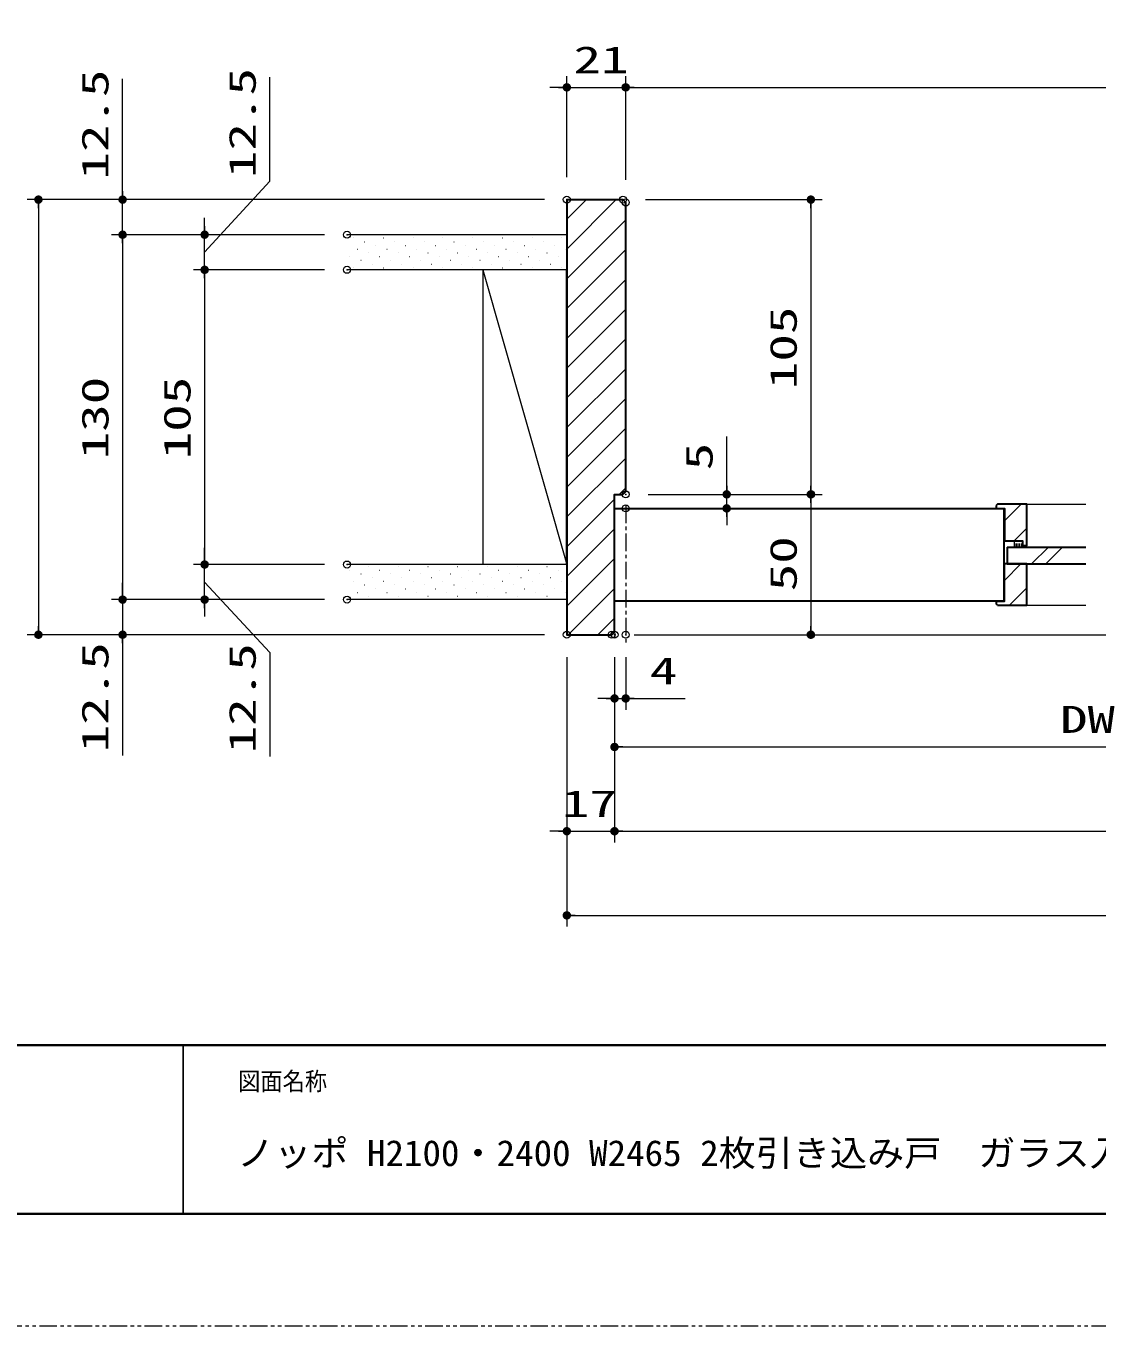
# Model space of a CAD drawing. Units: millimetres, scale not verified. Extents: x -1306 to 1306, y -607 to 607.
# Drawn here: x -949 to -567.2, y -594 to -130.9 of the extents above; entities that cross this region are included whole.
import ezdxf
from ezdxf.enums import TextEntityAlignment as Align

# ---------------------------------------------------------------- set-up
doc = ezdxf.new("R2010")
doc.units = ezdxf.units.MM
doc.header["$LTSCALE"] = 5
doc.header["$PDMODE"] = 32
doc.header["$PDSIZE"] = 2.5
for name, pattern in [('USER1', [2.5, 1.25, -0.25, 0.25, -0.25, 0.25, -0.25]), ('USER2', [0.375, 0.25, -0.125]), ('USER3', [2, 1.25, -0.25, 0.25, -0.25])]:
    doc.linetypes.add(name, pattern=pattern)
for name, color, linetype, lineweight in [('0-1_線(黄)', 2, 'Continuous', 15), ('0-3_陰線', 4, 'USER1', 9), ('0-B_点線(水)', 6, 'USER2', 9), ('0-C_中心線', 3, 'USER3', 9), ('0-D_線(白)', 7, 'Continuous', 30), ('1-0_線(水)', 4, 'Continuous', 9), ('1-1_寸法線', 3, 'Continuous', 13), ('1-2_ハッチング', 6, 'Continuous', 9), ('1-4_DEFPOINTS', 7, 'Continuous', 5), ('1-5_0', 3, 'Continuous', 25), ('1-7_図面枠', 7, 'Continuous', 35)]:
    doc.layers.add(name, color=color, linetype=linetype, lineweight=lineweight)
doc.styles.add('ＭＳ ゴシック', font='')
doc.styles.get('ＭＳ ゴシック').set_extended_font_data('MS Gothic')

# ---------------------------------------------------------------- blocks, each defined once
blk = doc.blocks.new('_DOT')
at = {"layer": '1-5_0'}
blk.add_line((-2.5, 0), (-5, 0), dxfattribs=at)
for points in [[(0, 0), (-2.5, 0), (-2.48, 0.313)], [(0, 0), (-2.48, -0.313), (-2.5, 0)], [(0, 0), (-2.48, 0.313), (-2.421, 0.622)], [(0, 0), (-2.421, -0.622), (-2.48, -0.313)], [(0, 0), (-2.421, 0.622), (-2.324, 0.92)], [(0, 0), (-2.324, -0.92), (-2.421, -0.622)], [(0, 0), (-2.324, 0.92), (-2.191, 1.204)], [(0, 0), (-2.191, -1.204), (-2.324, -0.92)], [(0, 0), (-2.191, 1.204), (-2.023, 1.469)], [(0, 0), (-2.023, -1.469), (-2.191, -1.204)], [(0, 0), (-2.023, 1.469), (-1.822, 1.711)], [(0, 0), (-1.822, -1.711), (-2.023, -1.469)], [(0, 0), (-1.822, 1.711), (-1.594, 1.926)], [(0, 0), (-1.594, -1.926), (-1.822, -1.711)], [(0, 0), (-1.594, 1.926), (-1.34, 2.111)], [(0, 0), (-1.34, -2.111), (-1.594, -1.926)], [(0, 0), (-1.34, 2.111), (-1.064, 2.262)], [(0, 0), (-1.064, -2.262), (-1.34, -2.111)], [(0, 0), (-1.064, 2.262), (-0.773, 2.378)], [(0, 0), (-0.773, -2.378), (-1.064, -2.262)], [(0, 0), (-0.773, 2.378), (-0.468, 2.456)], [(0, 0), (-0.468, -2.456), (-0.773, -2.378)], [(0, 0), (-0.468, 2.456), (-0.157, 2.495)], [(0, 0), (-0.157, -2.495), (-0.468, -2.456)], [(0, 0), (-0.157, 2.495), (0.157, 2.495)], [(0, 0), (0.157, -2.495), (-0.157, -2.495)], [(0, 0), (0.157, 2.495), (0.468, 2.456)], [(0, 0), (0.468, 2.456), (0.773, 2.378)], [(0, 0), (0.773, 2.378), (1.064, 2.262)], [(0, 0), (1.064, 2.262), (1.34, 2.111)], [(0, 0), (1.34, 2.111), (1.594, 1.926)], [(0, 0), (1.594, 1.926), (1.822, 1.711)], [(0, 0), (1.822, 1.711), (2.023, 1.469)], [(0, 0), (2.023, 1.469), (2.191, 1.204)], [(0, 0), (2.191, 1.204), (2.324, 0.92)], [(0, 0), (2.324, 0.92), (2.421, 0.622)], [(0, 0), (2.421, 0.622), (2.48, 0.313)], [(0, 0), (2.48, 0.313), (2.5, 0)], [(0, 0), (0.468, -2.456), (0.157, -2.495)], [(0, 0), (0.773, -2.378), (0.468, -2.456)], [(0, 0), (1.064, -2.262), (0.773, -2.378)], [(0, 0), (1.34, -2.111), (1.064, -2.262)], [(0, 0), (1.594, -1.926), (1.34, -2.111)], [(0, 0), (1.822, -1.711), (1.594, -1.926)], [(0, 0), (2.023, -1.469), (1.822, -1.711)], [(0, 0), (2.191, -1.204), (2.023, -1.469)], [(0, 0), (2.324, -0.92), (2.191, -1.204)], [(0, 0), (2.421, -0.622), (2.324, -0.92)], [(0, 0), (2.48, -0.313), (2.421, -0.622)], [(0, 0), (2.5, 0), (2.48, -0.313)]]:
    blk.add_solid(points, dxfattribs=at)

msp = doc.modelspace()

# ---------------------------------------------------------------- linework, layer by layer
at = {"layer": '0-1_線(黄)'}
for p, q in [((-756.22, -205.221), (-834.578, -205.221)), ((-756.22, -217.721), (-834.578, -217.721)), ((-786.22, -217.721), (-786.22, -322.721)), ((-786.22, -217.721), (-756.22, -322.721)), ((-756.22, -322.721), (-834.578, -322.721)), ((-756.22, -335.221), (-834.578, -335.221))]:
    msp.add_line(p, q, dxfattribs=at)
at = {"layer": '0-3_陰線'}
msp.add_line((387.036, -594), (-1292.964, -594), dxfattribs=at)
at = {"layer": '0-B_点線(水)'}
for p, q in [((-596.57, -316.521), (-596.57, -314.421)), ((-595.945, -316.521), (-595.945, -314.421)), ((-595.32, -316.521), (-595.32, -314.421)), ((-594.695, -316.521), (-594.695, -314.421)), ((-594.07, -316.521), (-594.07, -314.421))]:
    msp.add_line(p, q, dxfattribs=at)
at = {"layer": '0-C_中心線'}
msp.add_line((-735.22, -301.721), (-735.22, -351.711), dxfattribs=at)
at = {"layer": '0-D_線(白)'}
for p, q in [((-756.22, -192.721), (-736.22, -192.721)), ((-736.22, -192.721), (-735.22, -193.721)), ((-735.22, -296.721), (-735.22, -193.721)), ((-756.22, -322.721), (-756.22, -217.721)), ((-735.22, -296.721), (-736.22, -297.721)), ((-739.22, -302.721), (-600.22, -302.721)), ((-602.72, -301.221), (-603.22, -301.721)), ((-603.22, -301.721), (-603.22, -302.721)), ((-600.47, -302.721), (-600.47, -335.721)), ((-599.22, -316.521), (-571.222, -316.521)), ((-600.22, -335.721), (-739.22, -335.721)), ((-603.22, -335.721), (-603.22, -336.721)), ((-602.72, -337.221), (-603.22, -336.721)), ((-739.22, -346.721), (-740.22, -347.721))]:
    msp.add_line(p, q, dxfattribs=at)
for points in [[(-756.22, -192.721), (-756.22, -347.721), (-740.22, -347.721)], [(-739.22, -346.721), (-739.22, -297.721), (-736.22, -297.721)], [(-603.22, -302.721), (-600.22, -302.721), (-600.22, -314.421)], [(-593.72, -315.921), (-592.22, -315.921), (-592.22, -301.221), (-602.72, -301.221)], [(-593.72, -315.921), (-593.72, -314.421), (-600.22, -314.421)], [(-593.72, -315.921), (-593.72, -314.421), (-596.72, -314.421)], [(-599.22, -316.521), (-599.22, -322.521), (-571.222, -322.521)], [(-603.22, -335.721), (-600.22, -335.721), (-600.22, -322.521)], [(-602.72, -337.221), (-592.22, -337.221), (-592.22, -322.521), (-600.22, -322.521)]]:
    msp.add_lwpolyline(points, dxfattribs=at)
at = {"layer": '1-0_線(水)'}
for p, q in [((-592.22, -301.221), (-571.222, -301.221)), ((-596.72, -314.421), (-596.72, -316.521)), ((-593.72, -315.921), (-593.72, -316.521)), ((-590.521, -322.521), (-584.521, -316.521)), ((-585.521, -322.521), (-579.521, -316.521)), ((-592.22, -337.221), (-571.222, -337.221))]:
    msp.add_line(p, q, dxfattribs=at)
at = {"layer": '1-1_寸法線'}
for p, q in [((-914.578, -189.721), (-914.578, -149.673)), ((-759.22, -152.721), (-762.22, -152.721)), ((-756.22, -184.721), (-756.22, -148.721)), ((-756.22, -152.721), (-735.22, -152.721)), ((-735.22, -185.721), (-735.22, -148.721)), ((-735.22, -185.721), (-735.22, -148.721)), ((-732.22, -152.721), (-729.22, -152.721)), ((-732.22, -152.721), (-197.223, -152.721)), ((-764.22, -192.721), (-948.578, -192.721)), ((-764.22, -192.721), (-918.578, -192.721)), ((-914.578, -205.221), (-914.578, -192.721)), ((-728.22, -192.721), (-665.22, -192.721)), ((-944.578, -195.721), (-944.578, -344.721)), ((-669.22, -195.721), (-669.22, -294.721)), ((-885.328, -202.221), (-885.328, -199.221)), ((-842.578, -205.221), (-918.578, -205.221)), ((-842.578, -205.221), (-918.578, -205.221)), ((-914.578, -208.221), (-914.578, -332.221)), ((-914.578, -208.221), (-914.578, -211.221)), ((-842.578, -205.221), (-889.328, -205.221)), ((-885.328, -217.721), (-885.328, -205.221)), ((-885.328, -217.721), (-885.328, -205.221)), ((-842.578, -217.721), (-889.328, -217.721)), ((-842.578, -217.721), (-889.328, -217.721)), ((-885.328, -220.721), (-885.328, -319.721)), ((-885.328, -220.721), (-885.328, -223.721)), ((-699.22, -294.721), (-699.22, -277.054)), ((-727.22, -297.721), (-665.22, -297.721)), ((-727.22, -297.721), (-665.22, -297.721)), ((-727.22, -297.721), (-695.22, -297.721)), ((-699.22, -302.721), (-699.22, -297.721)), ((-669.22, -300.721), (-669.22, -344.721)), ((-727.22, -302.721), (-695.22, -302.721)), ((-699.22, -305.721), (-699.22, -308.721)), ((-885.328, -319.721), (-885.328, -316.721)), ((-842.578, -322.721), (-889.328, -322.721)), ((-842.578, -322.721), (-889.328, -322.721)), ((-885.328, -335.221), (-885.328, -322.721)), ((-885.328, -335.221), (-885.328, -322.721)), ((-914.578, -332.221), (-914.578, -329.221)), ((-842.578, -335.221), (-918.578, -335.221)), ((-842.578, -335.221), (-918.578, -335.221)), ((-914.578, -335.221), (-914.578, -347.721)), ((-842.578, -335.221), (-889.328, -335.221)), ((-885.328, -338.221), (-885.328, -341.221)), ((-764.22, -347.721), (-948.578, -347.721)), ((-764.22, -347.721), (-918.578, -347.721)), ((-914.578, -350.721), (-914.578, -390.768)), ((-732.22, -347.721), (-464.723, -347.721)), ((-727.22, -347.721), (-665.22, -347.721)), ((-756.22, -355.721), (-756.22, -421.721)), ((-756.22, -355.721), (-756.22, -451.721)), ((-739.22, -355.721), (-739.22, -421.721)), ((-739.22, -355.721), (-739.22, -374.432)), ((-739.22, -355.721), (-739.22, -391.721)), ((-739.22, -355.721), (-739.22, -421.721)), ((-735.22, -355.721), (-735.22, -374.432)), ((-742.22, -370.432), (-745.22, -370.432)), ((-739.22, -370.432), (-735.22, -370.432)), ((-732.22, -370.432), (-714.077, -370.432)), ((-736.22, -387.721), (-402.223, -387.721)), ((-759.22, -417.721), (-762.22, -417.721)), ((-756.22, -417.721), (-739.22, -417.721)), ((-736.22, -417.721), (-733.22, -417.721)), ((-736.22, -417.721), (142.781, -417.721)), ((-753.22, -447.721), (163.781, -447.721))]:
    msp.add_line(p, q, dxfattribs=at)
for points in [[(-885.328, -211.471), (-862.068, -186.176), (-862.068, -149.128)], [(-885.328, -328.971), (-862.068, -354.076), (-862.068, -391.124)]]:
    msp.add_lwpolyline(points, dxfattribs=at)
at = {"layer": '1-2_ハッチング'}
for p, q in [((-756.22, -199.713), (-749.228, -192.721)), ((-756.22, -210.32), (-738.621, -192.721)), ((-756.22, -220.926), (-735.22, -199.926)), ((-832.264, -206.389), (-832.214, -206.389)), ((-828.286, -207.715), (-828.236, -207.715)), ((-821.657, -206.389), (-821.607, -206.389)), ((-817.679, -207.715), (-817.629, -207.715)), ((-811.05, -206.389), (-811, -206.389)), ((-807.073, -207.715), (-807.023, -207.715)), ((-800.444, -206.389), (-800.394, -206.389)), ((-796.466, -207.715), (-796.416, -207.715)), ((-789.837, -206.389), (-789.787, -206.389)), ((-785.86, -207.715), (-785.81, -207.715)), ((-779.231, -206.389), (-779.181, -206.389)), ((-775.253, -207.715), (-775.203, -207.715)), ((-768.624, -206.389), (-768.574, -206.389)), ((-764.646, -207.715), (-764.596, -207.715)), ((-758.017, -206.389), (-757.967, -206.389)), ((-833.589, -213.018), (-833.539, -213.018)), ((-830.938, -210.367), (-830.888, -210.367)), ((-826.96, -211.692), (-826.91, -211.692)), ((-824.309, -209.041), (-824.259, -209.041)), ((-822.983, -213.018), (-822.933, -213.018)), ((-820.331, -210.367), (-820.281, -210.367)), ((-816.354, -211.692), (-816.304, -211.692)), ((-813.702, -209.041), (-813.652, -209.041)), ((-812.376, -213.018), (-812.326, -213.018)), ((-809.725, -210.367), (-809.675, -210.367)), ((-805.747, -211.692), (-805.697, -211.692)), ((-803.095, -209.041), (-803.045, -209.041)), ((-801.77, -213.018), (-801.72, -213.018)), ((-799.118, -210.367), (-799.068, -210.367)), ((-795.14, -211.692), (-795.09, -211.692)), ((-792.489, -209.041), (-792.439, -209.041)), ((-791.163, -213.018), (-791.113, -213.018)), ((-788.511, -210.367), (-788.461, -210.367)), ((-784.534, -211.692), (-784.484, -211.692)), ((-781.882, -209.041), (-781.832, -209.041)), ((-780.556, -213.018), (-780.506, -213.018)), ((-777.905, -210.367), (-777.855, -210.367)), ((-773.927, -211.692), (-773.877, -211.692)), ((-771.276, -209.041), (-771.226, -209.041)), ((-769.95, -213.018), (-769.9, -213.018)), ((-767.298, -210.367), (-767.248, -210.367)), ((-763.321, -211.692), (-763.271, -211.692)), ((-760.669, -209.041), (-760.619, -209.041)), ((-759.343, -213.018), (-759.293, -213.018)), ((-756.692, -210.367), (-756.642, -210.367)), ((-756.22, -231.533), (-735.22, -210.533)), ((-832.264, -216.996), (-832.214, -216.996)), ((-829.612, -214.344), (-829.562, -214.344)), ((-825.634, -215.67), (-825.584, -215.67)), ((-821.657, -216.996), (-821.607, -216.996)), ((-819.005, -214.344), (-818.955, -214.344)), ((-815.028, -215.67), (-814.978, -215.67)), ((-811.05, -216.996), (-811, -216.996)), ((-808.399, -214.344), (-808.349, -214.344)), ((-804.421, -215.67), (-804.371, -215.67)), ((-800.444, -216.996), (-800.394, -216.996)), ((-797.792, -214.344), (-797.742, -214.344)), ((-793.815, -215.67), (-793.765, -215.67)), ((-789.837, -216.996), (-789.787, -216.996)), ((-787.185, -214.344), (-787.135, -214.344)), ((-783.208, -215.67), (-783.158, -215.67)), ((-779.231, -216.996), (-779.181, -216.996)), ((-776.579, -214.344), (-776.529, -214.344)), ((-772.601, -215.67), (-772.551, -215.67)), ((-768.624, -216.996), (-768.574, -216.996)), ((-765.972, -214.344), (-765.922, -214.344)), ((-761.995, -215.67), (-761.945, -215.67)), ((-758.017, -216.996), (-757.967, -216.996)), ((-756.22, -242.14), (-735.22, -221.14)), ((-756.22, -252.746), (-735.22, -231.746)), ((-756.22, -263.353), (-735.22, -242.353)), ((-756.22, -273.959), (-735.22, -252.959)), ((-756.22, -284.566), (-735.22, -263.566)), ((-756.22, -295.173), (-735.22, -274.173)), ((-756.22, -305.779), (-735.22, -284.779)), ((-737.555, -297.721), (-735.22, -295.386)), ((-756.22, -316.386), (-739.22, -299.386)), ((-600.22, -307.143), (-594.298, -301.221)), ((-756.22, -326.992), (-739.22, -309.992)), ((-596.891, -314.421), (-592.22, -309.749)), ((-826.96, -323.365), (-826.91, -323.365)), ((-816.354, -323.365), (-816.304, -323.365)), ((-805.747, -323.365), (-805.697, -323.365)), ((-795.14, -323.365), (-795.09, -323.365)), ((-784.534, -323.365), (-784.484, -323.365)), ((-773.927, -323.365), (-773.877, -323.365)), ((-763.321, -323.365), (-763.271, -323.365)), ((-756.22, -337.599), (-739.22, -320.599)), ((-600.22, -328.356), (-594.385, -322.521)), ((-833.589, -324.691), (-833.539, -324.691)), ((-832.264, -328.668), (-832.214, -328.668)), ((-829.612, -326.017), (-829.562, -326.017)), ((-825.634, -327.342), (-825.584, -327.342)), ((-822.983, -324.691), (-822.933, -324.691)), ((-821.657, -328.668), (-821.607, -328.668)), ((-819.005, -326.017), (-818.955, -326.017)), ((-815.028, -327.342), (-814.978, -327.342)), ((-812.376, -324.691), (-812.326, -324.691)), ((-811.05, -328.668), (-811, -328.668)), ((-808.399, -326.017), (-808.349, -326.017)), ((-804.421, -327.342), (-804.371, -327.342)), ((-801.77, -324.691), (-801.72, -324.691)), ((-800.444, -328.668), (-800.394, -328.668)), ((-797.792, -326.017), (-797.742, -326.017)), ((-793.815, -327.342), (-793.765, -327.342)), ((-791.163, -324.691), (-791.113, -324.691)), ((-789.837, -328.668), (-789.787, -328.668)), ((-787.185, -326.017), (-787.135, -326.017)), ((-783.208, -327.342), (-783.158, -327.342)), ((-780.556, -324.691), (-780.506, -324.691)), ((-779.231, -328.668), (-779.181, -328.668)), ((-776.579, -326.017), (-776.529, -326.017)), ((-772.601, -327.342), (-772.551, -327.342)), ((-769.95, -324.691), (-769.9, -324.691)), ((-768.624, -328.668), (-768.574, -328.668)), ((-765.972, -326.017), (-765.922, -326.017)), ((-761.995, -327.342), (-761.945, -327.342)), ((-759.343, -324.691), (-759.293, -324.691)), ((-758.017, -328.668), (-757.967, -328.668)), ((-830.938, -332.646), (-830.888, -332.646)), ((-828.286, -329.994), (-828.236, -329.994)), ((-824.309, -331.32), (-824.259, -331.32)), ((-820.331, -332.646), (-820.281, -332.646)), ((-817.679, -329.994), (-817.629, -329.994)), ((-813.702, -331.32), (-813.652, -331.32)), ((-809.725, -332.646), (-809.675, -332.646)), ((-807.073, -329.994), (-807.023, -329.994)), ((-803.095, -331.32), (-803.045, -331.32)), ((-799.118, -332.646), (-799.068, -332.646)), ((-796.466, -329.994), (-796.416, -329.994)), ((-792.489, -331.32), (-792.439, -331.32)), ((-788.511, -332.646), (-788.461, -332.646)), ((-785.86, -329.994), (-785.81, -329.994)), ((-781.882, -331.32), (-781.832, -331.32)), ((-777.905, -332.646), (-777.855, -332.646)), ((-775.253, -329.994), (-775.203, -329.994)), ((-771.276, -331.32), (-771.226, -331.32)), ((-767.298, -332.646), (-767.248, -332.646)), ((-764.646, -329.994), (-764.596, -329.994)), ((-760.669, -331.32), (-760.619, -331.32)), ((-756.692, -332.646), (-756.642, -332.646)), ((-755.735, -347.721), (-739.22, -331.206)), ((-598.478, -337.221), (-592.22, -330.963)), ((-826.96, -333.972), (-826.91, -333.972)), ((-816.354, -333.972), (-816.304, -333.972)), ((-805.747, -333.972), (-805.697, -333.972)), ((-795.14, -333.972), (-795.09, -333.972)), ((-784.534, -333.972), (-784.484, -333.972)), ((-773.927, -333.972), (-773.877, -333.972)), ((-763.321, -333.972), (-763.271, -333.972)), ((-745.128, -347.721), (-739.22, -341.812))]:
    msp.add_line(p, q, dxfattribs=at)
at = {"layer": '1-4_DEFPOINTS'}
for p in [(-735.22, -152.721), (-756.22, -192.721), (-756.22, -192.721), (-736.22, -192.721), (-735.22, -193.721), (-914.578, -205.221), (-834.578, -205.221), (-885.328, -217.721), (-834.578, -217.721), (-735.22, -297.721), (-669.22, -297.721), (-735.22, -302.721), (-699.22, -302.721), (-885.328, -322.721), (-834.578, -322.721), (-914.578, -335.221), (-885.328, -335.221), (-834.578, -335.221), (-944.578, -347.721), (-914.578, -347.721), (-756.22, -347.721), (-756.22, -347.721), (-740.22, -347.721), (-739.22, -347.721), (-735.22, -347.721), (-735.22, -347.721), (-669.22, -347.721), (-735.22, -370.432), (-739.22, -417.721)]:
    msp.add_point(p, dxfattribs=at)
at = {"layer": '1-5_0', "color": 7}
msp.add_line((-892.964, -494), (-892.964, -554), dxfattribs=at)
msp.add_line((-892.964, -494), (-892.964, -554), dxfattribs=at)
at = {"layer": '1-7_図面枠'}
msp.add_line((-1252.964, -494), (347.036, -494), dxfattribs=at)
msp.add_lwpolyline([(-1252.964, -554), (347.036, -554), (347.036, 554), (-1252.964, 554)], close=True, dxfattribs=at)

# ---------------------------------------------------------------- block references
at = {"layer": '1-1_寸法線', "xscale": 0.6, "yscale": 0.6}
for p in [(-756.22, -152.721), (-739.22, -370.432), (-756.22, -417.721)]:
    msp.add_blockref('_DOT', p, dxfattribs=at)
for p, rotation in [((-735.22, -152.721), 180), ((-735.22, -152.721), 180), ((-914.578, -192.721), 270), ((-944.578, -192.721), 90), ((-669.22, -192.721), 90), ((-914.578, -205.221), 90), ((-914.578, -205.221), 90), ((-885.328, -205.221), 270), ((-885.328, -217.721), 90), ((-885.328, -217.721), 90), ((-699.22, -297.721), 270), ((-669.22, -297.721), 270), ((-669.22, -297.721), 90), ((-699.22, -302.721), 90), ((-885.328, -322.721), 270), ((-885.328, -322.721), 270), ((-914.578, -335.221), 270), ((-914.578, -335.221), 270), ((-885.328, -335.221), 90), ((-944.578, -347.721), 270), ((-914.578, -347.721), 90), ((-669.22, -347.721), 270), ((-735.22, -370.432), 180), ((-739.22, -387.721), 180), ((-739.22, -417.721), 180), ((-739.22, -417.721), 180), ((-756.22, -447.721), 180)]:
    msp.add_blockref('_DOT', p, dxfattribs=dict(at, rotation=rotation))

# ---------------------------------------------------------------- texts
at = {"layer": '1-1_寸法線', "style": 'ＭＳ ゴシック', "width": 1.5}
for s, p in [('21', (-753.815, -150.571)), ('4', (-726.649, -368.283)), ('DW', (-580.412, -385.571)), ('17', (-757.958, -415.571))]:
    msp.add_text(s, height=9.604, dxfattribs=at).set_placement(p, align=Align.BOTTOM_LEFT)
for s, p in [('12.5', (-916.728, -185.578)), ('12.5', (-864.218, -185.033)), ('105', (-671.37, -260.221)), ('130', (-916.728, -285.221)), ('105', (-887.478, -285.221)), ('5', (-701.37, -289.149)), ('50', (-671.37, -332.244)), ('12.5', (-916.728, -389.625)), ('12.5', (-864.218, -389.981))]:
    msp.add_text(s, height=9.604, rotation=90, dxfattribs=at).set_placement(p, align=Align.BOTTOM_LEFT)
at = {"layer": '1-7_図面枠', "style": 'ＭＳ ゴシック'}
for s, height, width, p in [('図面名称', 6.452, 0.9, (-873.367, -511.963)), ('ノッポ H2100・2400 W2465 2枚引き込み戸  ガラス入り 図面', 9.236, 1.05, (-873.76, -539.776))]:
    msp.add_text(s, height=height, dxfattribs=dict(at, width=width)).set_placement(p, align=Align.BOTTOM_LEFT)

doc.saveas('drawing.dxf')
